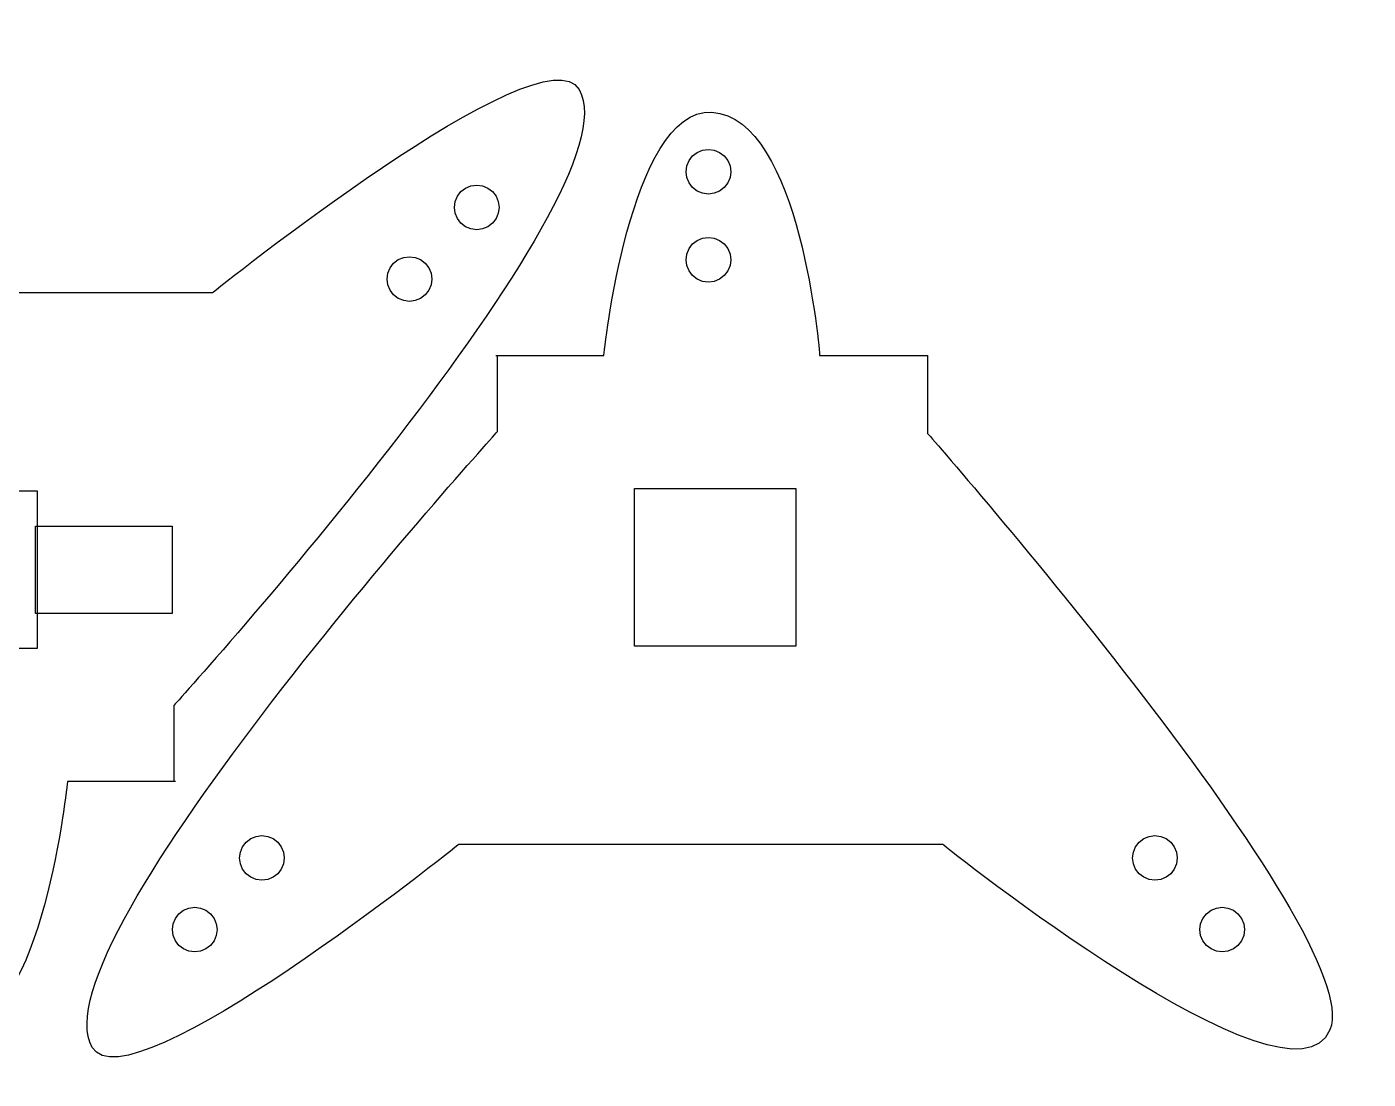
# Model space of a CAD drawing. Extents: x 0.3 to 57.7, y 35.9 to 130.4.
# Drawn here: x 30.14 to 55.57, y 80.88 to 100.83 of the extents above; entities that cross this region are included whole.
import ezdxf

# ---------------------------------------------------------------- set-up
doc = ezdxf.new("R2010")
doc.units = 0
doc.layers.get('0').update_dxf_attribs({"linetype": 'CONTINUOUS'})

msp = doc.modelspace()

# ---------------------------------------------------------------- linework, layer by layer
at = {"color": 7}
for p, q in [((42.694719, 98.296332), (42.761994, 98.384004)), ((42.761994, 98.384004), (42.849669, 98.451283)), ((42.849669, 98.451283), (42.951769, 98.493572)), ((42.951769, 98.493572), (43.061336, 98.507999)), ((43.061336, 98.507999), (43.170903, 98.493577)), ((43.170903, 98.493572), (43.273003, 98.451283)), ((43.273003, 98.451283), (43.360678, 98.384004)), ((43.360678, 98.384004), (43.427953, 98.296332)), ((42.638003, 98.084665), (42.652427, 98.194233)), ((42.652428, 98.194233), (42.694719, 98.296332)), ((43.427953, 98.296332), (43.470244, 98.194233)), ((43.470244, 98.194233), (43.484669, 98.084665)), ((42.652428, 97.975098), (42.638003, 98.084665)), ((42.694719, 97.872999), (42.652428, 97.975098)), ((43.470244, 97.975098), (43.427953, 97.872999)), ((43.484669, 98.084665), (43.470245, 97.975098)), ((42.761994, 97.785326), (42.694719, 97.872999)), ((42.849669, 97.718047), (42.761994, 97.785326)), ((42.951769, 97.675759), (42.849669, 97.718047)), ((43.061336, 97.661332), (42.951769, 97.675754)), ((43.170903, 97.675759), (43.061336, 97.661332)), ((43.273003, 97.718047), (43.170903, 97.675759)), ((43.360678, 97.785326), (43.273003, 97.718047)), ((43.427953, 97.872999), (43.360678, 97.785326)), ((42.65243, 96.525213), (42.694721, 96.627312)), ((42.694721, 96.627312), (42.761996, 96.714985)), ((42.761996, 96.714985), (42.849671, 96.782263)), ((42.849671, 96.782263), (42.951771, 96.824552)), ((42.951771, 96.824552), (43.061338, 96.838979)), ((43.061338, 96.838979), (43.170905, 96.824557)), ((43.170905, 96.824552), (43.273005, 96.782263)), ((43.273005, 96.782263), (43.36068, 96.714985)), ((43.36068, 96.714985), (43.427955, 96.627312)), ((43.427955, 96.627312), (43.470246, 96.525213)), ((42.638005, 96.415646), (42.652429, 96.525213)), ((42.65243, 96.306078), (42.638005, 96.415646)), ((43.470246, 96.525213), (43.484671, 96.415646)), ((43.484671, 96.415646), (43.470247, 96.306078)), ((42.694721, 96.203979), (42.65243, 96.306078)), ((42.761996, 96.116307), (42.694721, 96.203979)), ((42.849671, 96.049028), (42.761996, 96.116307)), ((43.36068, 96.116307), (43.273005, 96.049028)), ((43.427955, 96.203979), (43.36068, 96.116307)), ((43.470246, 96.306078), (43.427955, 96.203979)), ((42.951771, 96.006739), (42.849671, 96.049028)), ((43.061338, 95.992312), (42.951771, 96.006734)), ((43.170905, 96.006739), (43.061338, 95.992312)), ((43.273005, 96.049028), (43.170905, 96.006739)), ((24.491886, 95.796185), (33.666229, 95.796185)), ((39.033468, 94.601591), (41.07879, 94.601591)), ((39.064857, 93.160639), (39.064857, 94.601591)), ((45.169434, 94.601591), (47.214756, 94.601591)), ((47.214756, 94.601591), (47.214756, 93.124311)), ((29.450694, 92.035837), (30.336273, 92.035837)), ((30.336273, 92.035837), (30.336273, 89.045645)), ((41.657651, 89.092582), (41.657651, 92.082774)), ((41.657651, 92.082773), (42.358938, 92.082773)), ((42.358938, 92.082773), (43.998157, 92.082773)), ((43.998157, 92.082773), (44.716132, 92.082773)), ((44.716132, 92.082773), (44.716132, 89.092581)), ((30.336273, 89.045645), (29.634985, 89.045645)), ((42.543229, 89.092582), (41.657651, 89.092582)), ((44.716132, 89.092582), (42.543229, 89.092582)), ((32.929066, 87.967777), (32.929066, 86.526825)), ((32.960454, 86.526825), (30.915132, 86.526825)), ((47.502037, 85.332231), (38.327693, 85.332231))]:
    msp.add_line(p, q, dxfattribs=at)
at = {"color": 5}
for p, q in [((38.302636, 97.620531), (38.369912, 97.708209)), ((38.369912, 97.708209), (38.457587, 97.775485)), ((38.457587, 97.775485), (38.559687, 97.817776)), ((38.559687, 97.817776), (38.669254, 97.832198)), ((38.669254, 97.832198), (38.77882, 97.817776)), ((38.77882, 97.817776), (38.88092, 97.775485)), ((38.88092, 97.775485), (38.968595, 97.708209)), ((38.968595, 97.708209), (39.035871, 97.620531)), ((38.24592, 97.408865), (38.260345, 97.518432)), ((38.260345, 97.299297), (38.24592, 97.408865)), ((38.260345, 97.518432), (38.302636, 97.620531)), ((39.035871, 97.620531), (39.078162, 97.518432)), ((39.078162, 97.518432), (39.092587, 97.408865)), ((39.092587, 97.408865), (39.078162, 97.299297)), ((38.302636, 97.197198), (38.260345, 97.299297)), ((38.369912, 97.109526), (38.302636, 97.197198)), ((39.035871, 97.197198), (38.968595, 97.109526)), ((39.078162, 97.299297), (39.035871, 97.197198)), ((38.457587, 97.042252), (38.369912, 97.109526)), ((38.559687, 96.999958), (38.457587, 97.042252)), ((38.669254, 96.985531), (38.559687, 96.999953)), ((38.77882, 96.999958), (38.669254, 96.985531)), ((38.88092, 97.042252), (38.77882, 96.999958)), ((38.968595, 97.109526), (38.88092, 97.042252)), ((37.028259, 96.262924), (37.095535, 96.350602)), ((37.095535, 96.350602), (37.18321, 96.417878)), ((37.18321, 96.417878), (37.285309, 96.460169)), ((37.285309, 96.460169), (37.394876, 96.47459)), ((37.394876, 96.47459), (37.504443, 96.460169)), ((37.504443, 96.460169), (37.606543, 96.417878)), ((37.606543, 96.417878), (37.694218, 96.350602)), ((37.694218, 96.350602), (37.761494, 96.262924)), ((36.971543, 96.051257), (36.985967, 96.160824)), ((36.985968, 96.160824), (37.028259, 96.262924)), ((37.761494, 96.262924), (37.803785, 96.160824)), ((37.803785, 96.160824), (37.818209, 96.051257)), ((36.985968, 95.94169), (36.971543, 96.051257)), ((37.028259, 95.83959), (36.985968, 95.94169)), ((37.803785, 95.94169), (37.761494, 95.83959)), ((37.81821, 96.051257), (37.803785, 95.94169)), ((37.095535, 95.751918), (37.028259, 95.83959)), ((37.18321, 95.684645), (37.095535, 95.751918)), ((37.285309, 95.642351), (37.18321, 95.684645)), ((37.394876, 95.627924), (37.285309, 95.642345)), ((37.504443, 95.642351), (37.394876, 95.627929)), ((37.606543, 95.684645), (37.504443, 95.642351)), ((37.694218, 95.751918), (37.606543, 95.684645)), ((37.761494, 95.83959), (37.694218, 95.751918)), ((30.305565, 89.713281), (30.305565, 91.368335)), ((30.305565, 91.368335), (32.898196, 91.368335)), ((32.898196, 91.368335), (32.898196, 89.713281)), ((32.898196, 89.713281), (30.305565, 89.713281)), ((34.299705, 85.376501), (34.38738, 85.443774)), ((34.38738, 85.443774), (34.48948, 85.486068)), ((34.48948, 85.486068), (34.599047, 85.500489)), ((34.599047, 85.500495), (34.708614, 85.486073)), ((34.708614, 85.486068), (34.810714, 85.443774)), ((34.810714, 85.443774), (34.898388, 85.376501)), ((51.224268, 85.376501), (51.311943, 85.443774)), ((51.311943, 85.443774), (51.414043, 85.486068)), ((51.414043, 85.486068), (51.52361, 85.500489)), ((51.52361, 85.500495), (51.633177, 85.486073)), ((51.633177, 85.486068), (51.735277, 85.443774)), ((51.735277, 85.443774), (51.822952, 85.376501)), ((34.175714, 85.077162), (34.190138, 85.186729)), ((34.190138, 85.186729), (34.232429, 85.288828)), ((34.232429, 85.288828), (34.299705, 85.376501)), ((34.898388, 85.376501), (34.965664, 85.288828)), ((34.965664, 85.288828), (35.007956, 85.186729)), ((35.007956, 85.186729), (35.02238, 85.077162)), ((51.100277, 85.077162), (51.114701, 85.186729)), ((51.114701, 85.186729), (51.156992, 85.288828)), ((51.156992, 85.288828), (51.224268, 85.376501)), ((51.822952, 85.376501), (51.890229, 85.288828)), ((51.890229, 85.288828), (51.932519, 85.186729)), ((51.932519, 85.186729), (51.946943, 85.077162)), ((34.190138, 84.967595), (34.175714, 85.077162)), ((34.232429, 84.865495), (34.190138, 84.967595)), ((35.007956, 84.967595), (34.965664, 84.865495)), ((35.02238, 85.077162), (35.007956, 84.967595)), ((51.114701, 84.967595), (51.100277, 85.077162)), ((51.156992, 84.865495), (51.114701, 84.967595)), ((51.932519, 84.967595), (51.890229, 84.865495)), ((51.946943, 85.077162), (51.932519, 84.967595)), ((34.299705, 84.777817), (34.232429, 84.865495)), ((34.38738, 84.710541), (34.299705, 84.777817)), ((34.48948, 84.66825), (34.38738, 84.710541)), ((34.599047, 84.653828), (34.48948, 84.66825)), ((34.708614, 84.66825), (34.599047, 84.653828)), ((34.810714, 84.710541), (34.708614, 84.66825)), ((34.898388, 84.777817), (34.810714, 84.710541)), ((34.965664, 84.865495), (34.898388, 84.777817)), ((51.224268, 84.777817), (51.156992, 84.865495)), ((51.311943, 84.710541), (51.224268, 84.777817)), ((51.414043, 84.66825), (51.311943, 84.710541)), ((51.52361, 84.653828), (51.414043, 84.66825)), ((51.633177, 84.66825), (51.52361, 84.653828)), ((51.735277, 84.710541), (51.633177, 84.66825)), ((51.822952, 84.777817), (51.735277, 84.710541)), ((51.890229, 84.865495), (51.822952, 84.777817)), ((32.915761, 83.829124), (32.958052, 83.931224)), ((32.958052, 83.931224), (33.025328, 84.018896)), ((33.025328, 84.018896), (33.113003, 84.086169)), ((33.113003, 84.086169), (33.215102, 84.128463)), ((33.215102, 84.128463), (33.324669, 84.14289)), ((33.324669, 84.14289), (33.434236, 84.128469)), ((33.434236, 84.128463), (33.536336, 84.086169)), ((33.536336, 84.086169), (33.624011, 84.018896)), ((33.624011, 84.018896), (33.691287, 83.931224)), ((33.691287, 83.931224), (33.733578, 83.829124)), ((52.389093, 83.829124), (52.431384, 83.931224)), ((52.431384, 83.931224), (52.498661, 84.018896)), ((52.498661, 84.018896), (52.586336, 84.086169)), ((52.586336, 84.086169), (52.688436, 84.128463)), ((52.688436, 84.128463), (52.798003, 84.14289)), ((52.798003, 84.14289), (52.907569, 84.128469)), ((52.907569, 84.128463), (53.009669, 84.086169)), ((53.009669, 84.086169), (53.097345, 84.018896)), ((53.097345, 84.018896), (53.164621, 83.931224)), ((53.164621, 83.931224), (53.206912, 83.829124)), ((32.901336, 83.719557), (32.91576, 83.829124)), ((32.915761, 83.60999), (32.901336, 83.719557)), ((33.733578, 83.829124), (33.748003, 83.719557)), ((33.748003, 83.719557), (33.733578, 83.60999)), ((52.374669, 83.719557), (52.389094, 83.829124)), ((52.389093, 83.60999), (52.374669, 83.719557)), ((53.206912, 83.829124), (53.221336, 83.719557)), ((53.221336, 83.719557), (53.206912, 83.60999)), ((32.958052, 83.50789), (32.915761, 83.60999)), ((33.025328, 83.420212), (32.958052, 83.50789)), ((33.113003, 83.352936), (33.025328, 83.420212)), ((33.624011, 83.420212), (33.536336, 83.352936)), ((33.691287, 83.50789), (33.624011, 83.420212)), ((33.733578, 83.60999), (33.691287, 83.50789)), ((52.431384, 83.50789), (52.389093, 83.60999)), ((52.498661, 83.420212), (52.431384, 83.50789)), ((52.586336, 83.352936), (52.498661, 83.420212)), ((53.097345, 83.420212), (53.009669, 83.352936)), ((53.164621, 83.50789), (53.097345, 83.420212)), ((53.206912, 83.60999), (53.164621, 83.50789)), ((33.215102, 83.310645), (33.113003, 83.352936)), ((33.324669, 83.296224), (33.215102, 83.310645)), ((33.434236, 83.310645), (33.324669, 83.296224)), ((33.536336, 83.352936), (33.434236, 83.310645)), ((52.688436, 83.310645), (52.586336, 83.352936)), ((52.798003, 83.296224), (52.688436, 83.310645)), ((52.907569, 83.310645), (52.798003, 83.296224)), ((53.009669, 83.352936), (52.907569, 83.310645))]:
    msp.add_line(p, q, dxfattribs=at)
at = {"color": 7}
for points in [[(33.666229, 95.796185), (33.666229, 95.796185), (39.924987, 100.831314), (40.611085, 99.641383)], [(40.611085, 99.641383), (41.736581, 97.689391), (32.929066, 87.967777), (32.929066, 87.967777)], [(41.07879, 94.601591), (41.07879, 94.601591), (41.564227, 99.295929), (43.124112, 99.210565)], [(43.124112, 99.210565), (44.815928, 99.117985), (45.169434, 94.601591), (45.169434, 94.601591)], [(31.382837, 81.487033), (30.257342, 83.439025), (39.064857, 93.160639), (39.064857, 93.160639)], [(47.214756, 93.124311), (47.214756, 93.124311), (55.565185, 83.602344), (54.841515, 81.821344)], [(30.915132, 86.526825), (30.915132, 86.526825), (30.429695, 81.832487), (28.86981, 81.917851)], [(38.327693, 85.332231), (38.327693, 85.332231), (32.068935, 80.297102), (31.382837, 81.487033)], [(54.841515, 81.821344), (54.115745, 80.035183), (47.502037, 85.332231), (47.502037, 85.332231)]]:
    msp.add_open_spline(points, degree=3, dxfattribs=at)

doc.saveas('drawing.dxf')
